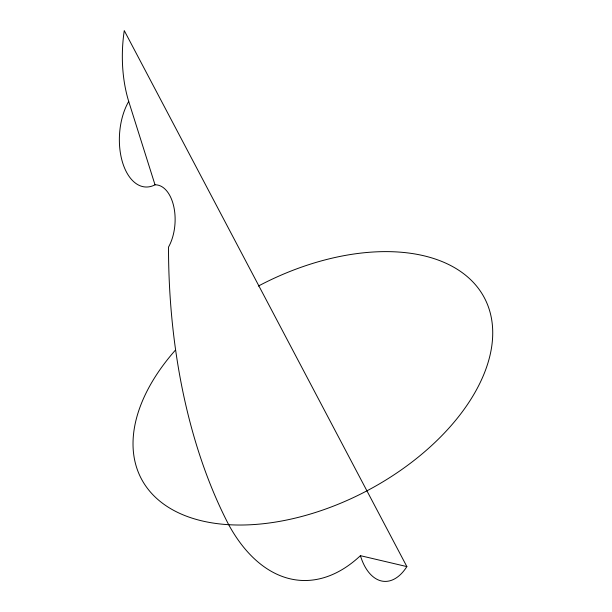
<?xml version="1.0" encoding="UTF-8"?>
<svg xmlns="http://www.w3.org/2000/svg" width="612" height="612" viewBox="0 0 612 612"><rect width="100%" height="100%" fill="white"/><g stroke="black" fill="none" stroke-linecap="round" stroke-linejoin="round"><path stroke-width="0.92" d="M360.422 555.673L406.865 566.597L124.267 30.6A100.123 57.161 -86.6 0 0 128.711 101.439A50.857 29.032 -86.6 0 0 122.737 163.044A50.857 29.032 -86.6 0 0 155.02 184.816A37.248 21.267 -86.6 0 1 173.823 206.78A37.248 21.267 -86.6 0 1 168.514 247.08A441.053 251.792 -86.6 0 0 228.689 524.698A196.077 111.935 -86.6 0 0 360.422 555.673A52.777 30.133 -86.6 0 0 406.865 566.597M128.711 101.439L155.02 184.816M258.348 286.064A193.92 115.89 -27.8 0 1 492.66 336.348A193.92 115.89 -27.8 0 1 248.946 524.828A193.92 115.89 -27.8 0 1 175.208 350.355"/></g></svg>
